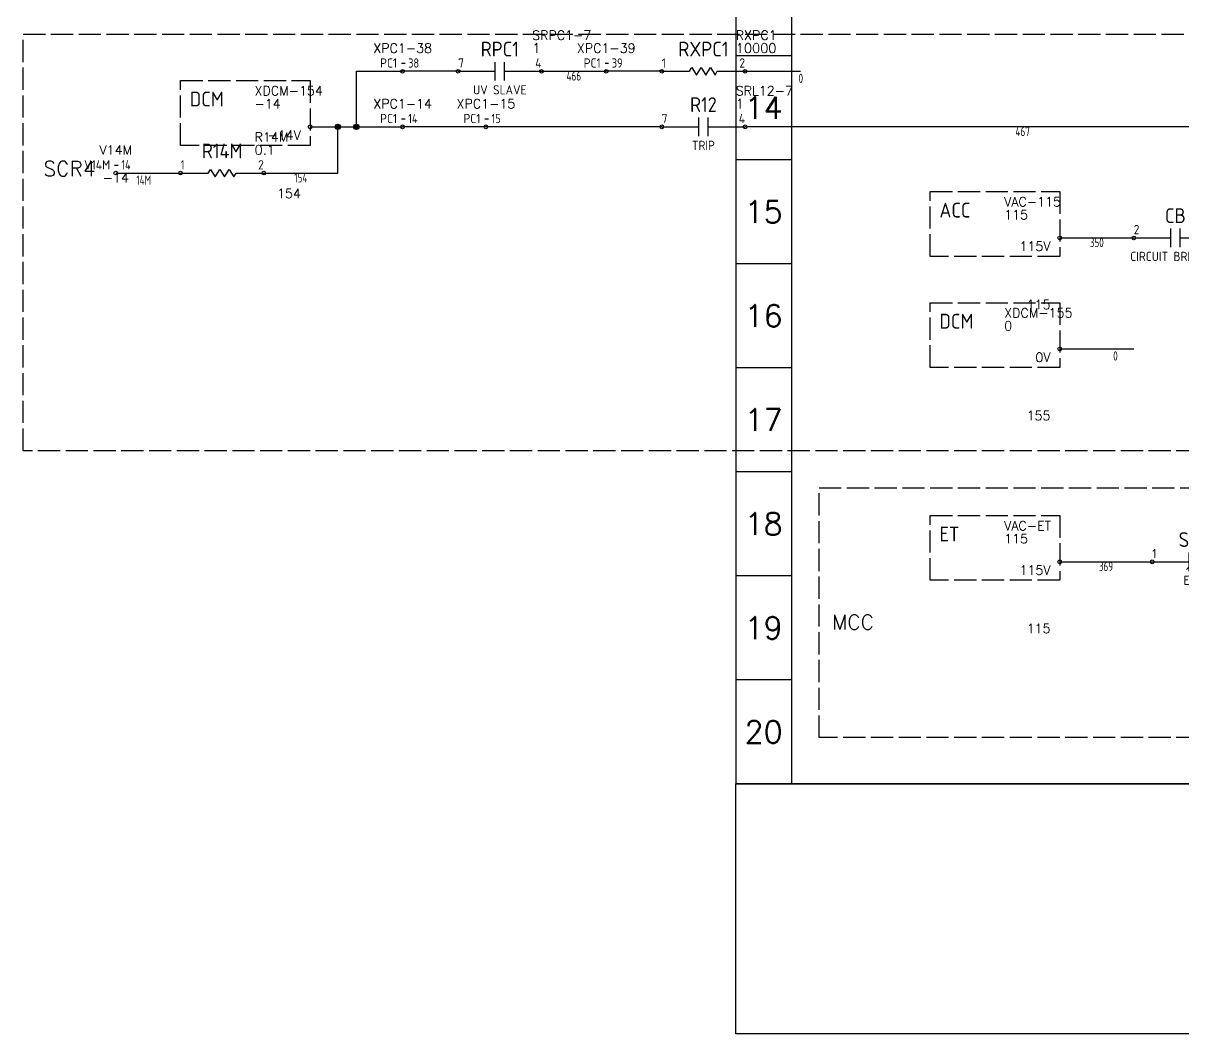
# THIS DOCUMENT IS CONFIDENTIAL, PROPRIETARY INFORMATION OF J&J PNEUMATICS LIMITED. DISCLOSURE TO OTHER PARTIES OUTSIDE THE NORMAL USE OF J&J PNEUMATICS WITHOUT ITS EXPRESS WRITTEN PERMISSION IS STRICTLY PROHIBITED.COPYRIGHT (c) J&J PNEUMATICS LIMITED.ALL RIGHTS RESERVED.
# Model space of a CAD drawing. Header units: millimetres. Extents: x -192 to 1556, y 0 to 646.
# Drawn here: x -192.5 to 120.8, y 0 to 273 of the extents above; entities that cross this region are included whole.
import ezdxf
from ezdxf.enums import TextEntityAlignment as Align

# ---------------------------------------------------------------- set-up
doc = ezdxf.new("R2010")
doc.units = ezdxf.units.MM
doc.header["$LTSCALE"] = 0.5
doc.linetypes.add('ACAD_ISO02W100', pattern=[15, 12, -3])
for name, color, linetype in [('LOCBOX', 7, 'ACAD_ISO02W100'), ('NETLIST', 50, 'Continuous'), ('OUTLINE_0', 7, 'Continuous'), ('OUTLINE_GRID', 7, 'Continuous'), ('SYMS', 7, 'Continuous'), ('WIREFIXED', 7, 'Continuous'), ('WIRENO', 7, 'Continuous'), ('WIRES', 7, 'Continuous')]:
    doc.layers.add(name, color=color, linetype=linetype)
doc.styles.get("Standard").update_dxf_attribs({"font": 'txt.shx', "bigfont": 'gbcbig.shx'})
doc.styles.add('WD', font='romans.shx', dxfattribs={"bigfont": 'gbcbig.shx'})
doc.styles.add('WD_IEC', font='isocp2.shx', dxfattribs={"width": 0.9, "height": 4})

# ---------------------------------------------------------------- blocks, each defined once
blk = doc.blocks.new('CONTRELEC 2016 BLOCK')
blk.add_lwpolyline([(0, 68.75), (850, 68.75), (850, 12.5), (0, 12.5)], close=True)
at = {"layer": 'OUTLINE_0', "style": 'WD'}
for tag, height, p in [('DWGDESC1', 5, (644.66, 57.89)), ('EDBY', 3, (553.37, 56.41)), ('EDDATE', 3, (575, 56.41)), ('CKBY', 3, (553.37, 48.16)), ('CKDATE', 3, (575, 48.16)), ('DWGDESC2', 5, (645.03, 47.96)), ('DWGDESC3', 5, (645.15, 37.57)), ('PROJDESC', 5, (642.81, 17.97)), ('REVISION', 3, (835.28, 16.64))]:
    blk.add_attdef(tag, text='', height=height, dxfattribs=at).set_placement(p, align=Align.MIDDLE_CENTER)
blk.add_attdef('DWGNO', text='', height=5, dxfattribs=at).set_placement((782.6, 33.58), align=Align.MIDDLE_RIGHT)
blk.add_attdef('SHEETNO', text='', height=5, dxfattribs=at).set_placement((788, 33.58), align=Align.MIDDLE_LEFT)
for tag, p, height in [('FILENAME', (721.45, 22.05), 3), ('SH', (776.35, 15.29), 3), ('SCALE', (725.62, 15.05), 3), ('NSH', (796.5, 15.11), 3.12)]:
    blk.add_attdef(tag, p, '', height=height, dxfattribs=at)
at = {"layer": 'OUTLINE_0', "style": 'WD', "flags": 1}
blk.add_attdef('WD_TB', (567.05, 15.25), '', height=3, dxfattribs=at)
blk = doc.blocks.new('2010 Grid')
at = {"layer": 'OUTLINE_GRID'}
for p, q in [((0, 481.25), (0, 0)), ((12.5, 468.31), (12.5, 0)), ((12.5, 163.91), (0, 163.91)), ((12.5, 140.49), (0, 140.49)), ((12.5, 117.08), (0, 117.08)), ((12.5, 93.66), (0, 93.66)), ((12.5, 70.25), (0, 70.25)), ((12.5, 46.83), (0, 46.83)), ((12.5, 23.42), (0, 23.42)), ((850, 0), (0, 0))]:
    blk.add_line(p, q, dxfattribs=at)
at = {"layer": 'OUTLINE_GRID', "char_height": 5, "width": 17.7556, "attachment_point": 5}
for s, insert in [('14', (6.25, 152.2)), ('15', (6.25, 128.78)), ('16', (6.25, 105.37)), ('17', (6.25, 81.95)), ('18', (6.25, 58.54)), ('19', (6.25, 35.12)), ('20', (6.25, 11.71))]:
    blk.add_mtext(s, dxfattribs=dict(at, insert=insert))
blk = doc.blocks.new('DCM-1')
at = {"linetype": 'ACAD_ISO02W100'}
blk.add_lwpolyline([(-35, 12.5), (0, 12.5), (0, -5), (-35, -5)], close=True, dxfattribs=at)
blk.add_circle((0, 0), 0.5)
at = {"style": 'WD_IEC'}
for tag, height, flags, p in [('LOC', 4, 1, (-32.5, 14.5)), ('DESC1', 3, 9, (-32.5, 2.5))]:
    blk.add_attdef(tag, text='', height=height, dxfattribs=dict(at, flags=flags)).set_placement(p, align=Align.MIDDLE_LEFT)
blk.add_attdef('TAG1', text='', height=4, dxfattribs=at).set_placement((-32.5, 7.5), align=Align.MIDDLE_LEFT)
at = {"style": 'WD_IEC', "flags": 1}
blk.add_attdef('X1TERM01', (0, 0), '', height=0.5, dxfattribs=at)
blk.add_attdef('TERMDESC01', text='', height=2.5).set_placement((-2.5, -1), align=Align.TOP_RIGHT)
blk.add_attdef('TERM01', text='', height=2.5).set_placement((-2.5, -20), align=Align.BOTTOM_RIGHT)
at = {"layer": 'NETLIST'}
for tag, p in [('NETTAG', (-15, 8.5)), ('NETVALUE', (-15, 5))]:
    blk.add_attdef(tag, p, '', height=2.5, dxfattribs=at)
blk = doc.blocks.new('TBH-1')
blk.add_line((-0.33, 2.17), (0.65, 2.17))
blk.add_circle((0, 0), 0.5)
at = {"style": 'WD_IEC', "flags": 1}
blk.add_attdef('LOC', text='', height=4, dxfattribs=at).set_placement((-15, 7.5), align=Align.MIDDLE_LEFT)
at = {"style": 'WD_IEC'}
blk.add_attdef('TAG1', text='', height=2.5, dxfattribs=at).set_placement((-1.5, 1), align=Align.RIGHT)
at = {"style": 'WD_IEC', "width": 0.9}
blk.add_attdef('TERM01', (1.5, 1), '', height=2.5, dxfattribs=at)
at = {"style": 'WD_IEC', "flags": 1}
blk.add_attdef('X1TERM01', (0, 0), '', height=0.5, dxfattribs=at)
at = {"layer": 'NETLIST'}
for tag, p in [('NETTAG', (0, 5)), ('NETVALUE', (0, -2.5))]:
    blk.add_attdef(tag, text='', height=2.5, dxfattribs=at).set_placement(p, align=Align.CENTER)
blk = doc.blocks.new('CONTACT-NO')
for p, q in [((2.5, 0), (12.5, 0)), ((12.5, -2.5), (12.5, 2.5)), ((15, -2.5), (15, 2.5)), ((15, 0), (25, 0))]:
    blk.add_line(p, q)
for centre in [(2.5, 0), (25, 0)]:
    blk.add_circle(centre, 0.5)
at = {"style": 'WD_IEC', "flags": 1}
blk.add_attdef('LOC', text='', height=4, dxfattribs=at).set_placement((13.75, 11), align=Align.MIDDLE_CENTER)
at = {"style": 'WD_IEC'}
for tag, height, p in [('TAG1', 4, (13.75, 6)), ('DESC1', 2.5, (13.75, -5))]:
    blk.add_attdef(tag, text='', height=height, dxfattribs=at).set_placement(p, align=Align.MIDDLE_CENTER)
for tag, p, height, flags in [('TERM01', (2.5, 1), 2.5, 8), ('X4TERM01', (2.5, 0), 0.64, 1), ('X1TERM02', (25, 0), 0.64, 1)]:
    blk.add_attdef(tag, p, '', height=height, dxfattribs=dict(at, flags=flags))
at = {"style": 'WD_IEC', "flags": 8}
blk.add_attdef('TERM02', text='', height=2.5, dxfattribs=at).set_placement((25, 1), align=Align.RIGHT)
at = {"layer": 'NETLIST'}
for tag, p, height in [('NETTAG', (22.5, 8.5), 2.5), ('NETVALUE', (22.5, 5), 2.56)]:
    blk.add_attdef(tag, p, '', height=height, dxfattribs=at)
blk = doc.blocks.new('WD_WNH2')
at = {"linetype": 'Continuous', "style": 'WD_IEC', "width": 0.8}
blk.add_attdef('WIRENO', text='', height=2.5, dxfattribs=at).set_placement((0, 0), align=Align.TOP_CENTER)
at = {"style": 'WD_IEC', "flags": 1}
for tag, p in [('W02USER', (0, -1.21)), ('W03USER', (0, -1.33)), ('W04USER', (0, -1.46)), ('W05USER', (0, -1.58)), ('W06USER', (0, -1.71)), ('W07USER', (0, -1.83)), ('W08USER', (0, -1.96)), ('W09USER', (0, -2.08)), ('W01USER', (0, -1.08)), ('W10USER', (0, -2.21))]:
    blk.add_attdef(tag, text='', height=0.08, dxfattribs=at).set_placement(p, align=Align.CENTER)
blk = doc.blocks.new('RESISTOR-1')
for p, q in [((0, 0), (7.5, 0)), ((7.5, 0), (8.12, 1)), ((8.12, 1), (9.38, -1)), ((9.38, -1), (10.62, 1)), ((10.62, 1), (11.88, -1)), ((11.88, -1), (13.12, 1)), ((13.12, 1), (14.38, -1)), ((14.38, -1), (15, 0)), ((15, 0), (22.5, 0))]:
    blk.add_line(p, q)
for centre in [(0, 0), (22.5, 0)]:
    blk.add_circle(centre, 0.5)
at = {"style": 'WD_IEC', "flags": 1}
blk.add_attdef('LOC', text='', height=4, dxfattribs=at).set_placement((11.25, 11), align=Align.MIDDLE_CENTER)
at = {"style": 'WD_IEC'}
for tag, height, p in [('TAG1', 4, (11.25, 6)), ('DESC1', 2.5, (10.75, -3))]:
    blk.add_attdef(tag, text='', height=height, dxfattribs=at).set_placement(p, align=Align.MIDDLE_CENTER)
for tag, p, height, flags in [('TERM01', (0, 1), 2.5, 8), ('X4TERM01', (0, 0), 0.64, 1), ('X1TERM02', (22.5, 0), 0.64, 1)]:
    blk.add_attdef(tag, p, '', height=height, dxfattribs=dict(at, flags=flags))
at = {"style": 'WD_IEC', "flags": 8}
blk.add_attdef('TERM02', text='', height=2.5, dxfattribs=at).set_placement((22.5, 1), align=Align.RIGHT)
at = {"layer": 'NETLIST'}
for tag, p, height in [('NETTAG', (20, 8.5), 2.5), ('NETVALUE', (20, 5), 2.56)]:
    blk.add_attdef(tag, p, '', height=height, dxfattribs=at)
blk = doc.blocks.new('WDDOT')
for radius in [0.72, 0.449, 0.223]:
    blk.add_circle((0, 0), radius)
blk = doc.blocks.new('CONTACT-NC')
for p, q in [((0, 0), (10, 0)), ((13.35, 2.25), (9.28, -2.05)), ((10, -2.5), (10, 2.5)), ((12.5, -2.5), (12.5, 2.5)), ((12.5, 0), (22.5, 0))]:
    blk.add_line(p, q)
for centre in [(0, 0), (22.5, 0)]:
    blk.add_circle(centre, 0.5)
at = {"style": 'WD_IEC', "flags": 1}
blk.add_attdef('LOC', text='', height=4, dxfattribs=at).set_placement((11.25, 11), align=Align.MIDDLE_CENTER)
at = {"style": 'WD_IEC'}
for tag, height, p in [('TAG1', 4, (11.25, 6)), ('DESC1', 2.5, (11.25, -5))]:
    blk.add_attdef(tag, text='', height=height, dxfattribs=at).set_placement(p, align=Align.MIDDLE_CENTER)
for tag, p, height, flags in [('TERM01', (0, 1), 2.5, 8), ('X4TERM01', (0, 0), 0.64, 1), ('X1TERM02', (22.5, 0), 0.64, 1)]:
    blk.add_attdef(tag, p, '', height=height, dxfattribs=dict(at, flags=flags))
at = {"style": 'WD_IEC', "flags": 8}
blk.add_attdef('TERM02', text='', height=2.5, dxfattribs=at).set_placement((22.5, 1), align=Align.RIGHT)
at = {"layer": 'NETLIST'}
for tag, p, height in [('NETTAG', (20, 8.5), 2.5), ('NETVALUE', (20, 5), 2.56)]:
    blk.add_attdef(tag, p, '', height=height, dxfattribs=at)

msp = doc.modelspace()

# ---------------------------------------------------------------- linework, layer by layer
at = {"layer": 'LOCBOX'}
for points in [[(-192.5, 270), (980, 270), (980, 157.5), (-192.5, 157.5)], [(22.5, 147.5), (170, 147.5), (170, 80), (22.5, 80)]]:
    msp.add_lwpolyline(points, close=True, dxfattribs=at)
at = {"layer": 'WIRES'}
for p, q in [((-102.5, 245), (-102.5, 260)), ((-102.5, 260), (-90, 260)), ((-75, 260), (-90, 260)), ((-52.5, 260), (-35, 260)), ((-20, 260), (-35, 260)), ((2.5, 260), (17.5, 260)), ((-115, 245), (-90, 245)), ((-107.5, 232.5), (-107.5, 245)), ((-67.5, 245), (-90, 245)), ((-20, 245), (-67.5, 245)), ((152.5, 245), (2.5, 245)), ((-167.5, 232.5), (-150, 232.5)), ((-127.5, 232.5), (-107.5, 232.5)), ((87.5, 215), (107.5, 215)), ((87.5, 185), (107.5, 185)), ((87.5, 127.5), (112.5, 127.5))]:
    msp.add_line(p, q, dxfattribs=at)

# ---------------------------------------------------------------- block references
at = {"xscale": 1.2, "yscale": 1.2, "zscale": 1.2}
for name, p in [('2010 Grid', (0, 67.5)), ('CONTRELEC 2016 BLOCK', (0, -15))]:
    msp.add_blockref(name, p, dxfattribs=at)
ref = msp.add_blockref('CONTACT-NO', (-77.5, 260))
ref.add_attrib('NETTAG', 'SRPC1-7', (-55, 268.5), dxfattribs={"layer": 'NETLIST', "height": 2.5})
ref.add_attrib('NETVALUE', '1', (-55, 265), dxfattribs={"layer": 'NETLIST', "height": 2.56})
ref.add_attrib('TAG1', 'RPC1', dxfattribs={"height": 4, "style": 'WD_IEC'}).set_placement((-63.75, 266), align=Align.MIDDLE_CENTER)
ref.add_attrib('DESC1', 'UV SLAVE', dxfattribs={"height": 2.5, "style": 'WD_IEC'}).set_placement((-63.75, 255), align=Align.MIDDLE_CENTER)
ref.add_attrib('TERM01', '7', (-75, 261), dxfattribs={"height": 2.5, "style": 'WD_IEC'})
ref.add_attrib('TERM02', '4', dxfattribs={"height": 2.5, "style": 'WD_IEC'}).set_placement((-52.5, 261), align=Align.RIGHT)
ref = msp.add_blockref('RESISTOR-1', (-20, 260))
ref.add_attrib('NETTAG', 'RXPC1', (0, 268.5), dxfattribs={"layer": 'NETLIST', "height": 2.5})
ref.add_attrib('NETVALUE', '10000', (0, 265), dxfattribs={"layer": 'NETLIST', "height": 2.56})
ref.add_attrib('TAG1', 'RXPC1', dxfattribs={"height": 4, "style": 'WD_IEC'}).set_placement((-8.75, 266), align=Align.MIDDLE_CENTER)
ref.add_attrib('TERM01', '1', (-20, 261), dxfattribs={"height": 2.5, "style": 'WD_IEC'})
ref.add_attrib('TERM02', '2', dxfattribs={"height": 2.5, "style": 'WD_IEC'}).set_placement((2.5, 261), align=Align.RIGHT)
for name, p, values in [('TBH-1', (-90, 260), {'TAG1': 'PC1', 'TERM01': '38', 'NETTAG': 'XPC1-38'}), ('TBH-1', (-35, 260), {'TAG1': 'PC1', 'TERM01': '39', 'NETTAG': 'XPC1-39'}), ('DCM-1', (-115, 245), {'NETVALUE': '-14', 'NETTAG': 'XDCM-154', 'TERM01': '154', 'TAG1': 'DCM', 'TERMDESC01': '-14V'}), ('TBH-1', (-90, 245), {'TAG1': 'PC1', 'TERM01': '14', 'NETTAG': 'XPC1-14'}), ('TBH-1', (-67.5, 245), {'TAG1': 'PC1', 'TERM01': '15', 'NETTAG': 'XPC1-15'}), ('TBH-1', (-167.5, 232.5), {'TAG1': 'V14M', 'TERM01': '14', 'NETTAG': 'V14M', 'NETVALUE': '-14'}), ('DCM-1', (87.5, 215), {'NETVALUE': '115', 'NETTAG': 'VAC-115', 'TERM01': '115', 'TAG1': 'ACC', 'TERMDESC01': '115V'}), ('DCM-1', (87.5, 185), {'NETVALUE': '0', 'NETTAG': 'XDCM-155', 'TERM01': '155', 'TAG1': 'DCM', 'TERMDESC01': '0V'}), ('DCM-1', (87.5, 127.5), {'NETVALUE': '115', 'NETTAG': 'VAC-ET', 'TERM01': '115', 'TAG1': 'ET', 'TERMDESC01': '115V'})]:
    msp.add_blockref(name, p).add_auto_attribs(values)
ref = msp.add_blockref('CONTACT-NO', (-22.5, 245))
ref.add_attrib('NETTAG', 'SRL12-7', (0, 253.5), dxfattribs={"layer": 'NETLIST', "height": 2.5})
ref.add_attrib('NETVALUE', '1', (0, 250), dxfattribs={"layer": 'NETLIST', "height": 2.56})
ref.add_attrib('TAG1', 'R12', dxfattribs={"height": 4, "style": 'WD_IEC'}).set_placement((-8.75, 251), align=Align.MIDDLE_CENTER)
ref.add_attrib('DESC1', 'TRIP', dxfattribs={"height": 2.5, "style": 'WD_IEC'}).set_placement((-8.75, 240), align=Align.MIDDLE_CENTER)
ref.add_attrib('TERM01', '7', (-20, 246), dxfattribs={"height": 2.5, "style": 'WD_IEC'})
ref.add_attrib('TERM02', '4', dxfattribs={"height": 2.5, "style": 'WD_IEC'}).set_placement((2.5, 246), align=Align.RIGHT)
ref = msp.add_blockref('RESISTOR-1', (-150, 232.5))
ref.add_attrib('NETTAG', 'R14M', (-130, 241), dxfattribs={"layer": 'NETLIST', "height": 2.5})
ref.add_attrib('NETVALUE', '0.1', (-130, 237.5), dxfattribs={"layer": 'NETLIST', "height": 2.56})
ref.add_attrib('TAG1', 'R14M', dxfattribs={"height": 4, "style": 'WD_IEC'}).set_placement((-138.75, 238.5), align=Align.MIDDLE_CENTER)
ref.add_attrib('TERM01', '1', (-150, 233.5), dxfattribs={"height": 2.5, "style": 'WD_IEC'})
ref.add_attrib('TERM02', '2', dxfattribs={"height": 2.5, "style": 'WD_IEC'}).set_placement((-127.5, 233.5), align=Align.RIGHT)
ref = msp.add_blockref('CONTACT-NO', (105, 215))
ref.add_attrib('NETTAG', 'SCB-2', (127.5, 223.5), dxfattribs={"layer": 'NETLIST', "height": 2.5})
ref.add_attrib('NETVALUE', '1', (127.5, 220), dxfattribs={"layer": 'NETLIST', "height": 2.56})
ref.add_attrib('TAG1', 'CB', dxfattribs={"height": 4, "style": 'WD_IEC'}).set_placement((118.75, 221), align=Align.MIDDLE_CENTER)
ref.add_attrib('DESC1', 'CIRCUIT BREAKER', dxfattribs={"height": 2.5, "style": 'WD_IEC'}).set_placement((118.75, 210), align=Align.MIDDLE_CENTER)
ref.add_attrib('TERM01', '2', (107.5, 216), dxfattribs={"height": 2.5, "style": 'WD_IEC'})
ref.add_attrib('TERM02', '1', dxfattribs={"height": 2.5, "style": 'WD_IEC'}).set_placement((130, 216), align=Align.RIGHT)
ref = msp.add_blockref('CONTACT-NC', (112.5, 127.5))
ref.add_attrib('TERM02', '2', dxfattribs={"height": 2.5, "style": 'WD_IEC'}).set_placement((135, 128.5), align=Align.RIGHT)
ref.add_attrib('TERM01', '1', (112.5, 128.5), dxfattribs={"height": 2.5, "style": 'WD_IEC'})
ref.add_attrib('DESC1', 'EMS', dxfattribs={"height": 2.5, "style": 'WD_IEC'}).set_placement((123.75, 122.5), align=Align.MIDDLE_CENTER)
ref.add_attrib('TAG1', 'SET', dxfattribs={"height": 4, "style": 'WD_IEC'}).set_placement((123.75, 133.5), align=Align.MIDDLE_CENTER)
ref.add_attrib('NETVALUE', '0', (132.5, 132.5), dxfattribs={"layer": 'NETLIST', "height": 2.56})
ref.add_attrib('NETTAG', 'SET-1', (132.5, 136), dxfattribs={"layer": 'NETLIST', "height": 2.5})
at = {"layer": 'SYMS'}
for p in [(-107.5, 245), (-102.5, 245)]:
    msp.add_blockref('WDDOT', p, dxfattribs=at)
at = {"layer": 'WIREFIXED'}
ref = msp.add_blockref('WD_WNH2', (17.5, 260), dxfattribs=at)
ref.add_attrib('WIRENOF', '0', dxfattribs={"linetype": 'Continuous', "height": 2.5, "style": 'WD_IEC', "width": 0.8}).set_placement((17.56, 259.37), align=Align.TOP_CENTER)
ref = msp.add_blockref('WD_WNH2', (-160, 232.5), dxfattribs=at)
ref.add_attrib('WIRENOF', '14M', dxfattribs={"linetype": 'Continuous', "height": 2.5, "style": 'WD_IEC', "width": 0.8}).set_placement((-159.94, 231.87), align=Align.TOP_CENTER)
ref = msp.add_blockref('WD_WNH2', (-117.5, 232.5), dxfattribs=at)
ref.add_attrib('WIRENOF', '154', dxfattribs={"linetype": 'Continuous', "height": 2.5, "style": 'WD_IEC', "width": 0.8}).set_placement((-117.5, 232.5), align=Align.TOP_CENTER)
ref = msp.add_blockref('WD_WNH2', (102.5, 185), dxfattribs=at)
ref.add_attrib('WIRENOF', '0', dxfattribs={"linetype": 'Continuous', "height": 2.5, "style": 'WD_IEC', "width": 0.8}).set_placement((102.56, 184.37), align=Align.TOP_CENTER)
at = {"layer": 'WIRENO'}
ref = msp.add_blockref('WD_WNH2', (-43.75, 260), dxfattribs=at)
ref.add_attrib('WIRENO', '466', dxfattribs={"linetype": 'Continuous', "height": 2.5, "style": 'WD_IEC', "width": 0.8}).set_placement((-43.75, 260), align=Align.TOP_CENTER)
ref = msp.add_blockref('WD_WNH2', (77.5, 245), dxfattribs=at)
ref.add_attrib('WIRENO', '467', dxfattribs={"linetype": 'Continuous', "height": 2.5, "style": 'WD_IEC', "width": 0.8}).set_placement((77.5, 245), align=Align.TOP_CENTER)
ref = msp.add_blockref('WD_WNH2', (97.5, 215), dxfattribs=at)
ref.add_attrib('WIRENO', '350', dxfattribs={"linetype": 'Continuous', "height": 2.5, "style": 'WD_IEC', "width": 0.8}).set_placement((97.5, 215), align=Align.TOP_CENTER)
ref = msp.add_blockref('WD_WNH2', (100, 127.5), dxfattribs=at)
ref.add_attrib('WIRENO', '369', dxfattribs={"linetype": 'Continuous', "height": 2.5, "style": 'WD_IEC', "width": 0.8}).set_placement((100, 127.5), align=Align.TOP_CENTER)

# ---------------------------------------------------------------- texts
at = {"layer": 'LOCBOX'}
for s, p in [('SCR4', (-180, 230.5)), ('MCC', (31.67, 108))]:
    msp.add_text(s, height=4, dxfattribs=at).set_placement(p, align=Align.BOTTOM_CENTER)

doc.saveas('drawing.dxf')
